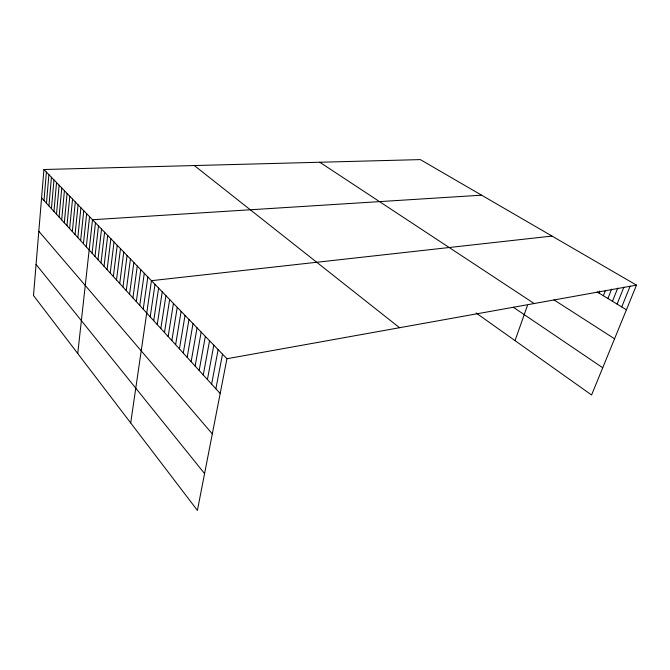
<?xml version="1.0" encoding="UTF-8"?>
<svg xmlns="http://www.w3.org/2000/svg" width="670" height="670" viewBox="0 0 670 670"><rect width="100%" height="100%" fill="white"/><g stroke="black" fill="none" stroke-linecap="round" stroke-linejoin="round"><path stroke-width="1" d="M43.927 169.51L33.5 295.52L197.407 510.398L226.946 358.735L43.927 169.51L420.325 159.602L636.5 285.135L591.593 394.982L476.077 312.982M44.002 200.539L46.398 172.064M46.456 203.228L48.902 174.652M48.927 205.933L51.422 177.257M51.431 208.672L53.968 179.895M53.952 211.435L56.54 182.558M56.498 214.224L59.144 185.238M59.069 217.047L61.766 187.96M61.674 219.894L64.421 190.699M64.295 222.767L67.101 193.471M66.95 225.673L69.806 196.268M69.621 228.604L72.544 199.099M72.335 231.569L75.308 201.955M75.065 234.559L78.097 204.836M77.829 237.59L80.919 207.759M80.618 240.647L83.767 210.707M83.44 243.729L86.648 213.68M86.288 246.853L89.562 216.695M77.745 353.526L92.502 219.735L481.588 195.179M92.075 253.193L95.483 222.809M95.014 256.417L98.49 225.924M97.987 259.667L101.53 229.065M100.994 262.958L104.604 232.239M104.034 266.283L107.711 235.455M107.099 269.65L110.852 238.704M110.207 273.05L114.026 241.987M113.339 276.484L117.233 245.304M116.513 279.959L120.483 248.662M119.721 283.477L123.766 252.062M122.962 287.028L127.091 255.496M126.245 290.621L130.449 258.972M129.561 294.247L133.849 262.481M132.92 297.924L137.291 266.04M136.311 301.642L140.767 269.633M139.745 305.403L144.285 273.268M143.213 309.205L147.844 276.953M130.7 422.946L151.445 280.68L552.005 236.066M150.197 316.851L155.005 284.356M153.706 320.696L158.606 288.075M157.249 324.582L162.249 291.844M160.842 328.509L165.934 295.654M164.477 332.488L169.661 299.507M168.145 336.516L173.43 303.409M171.863 340.586L177.249 307.354M175.632 344.707L181.118 311.349M179.434 348.877L185.029 315.394M183.287 353.098L188.99 319.49M187.19 357.37L193.002 323.635M191.134 361.691L197.055 327.831M195.129 366.071L201.167 332.085M199.174 370.502L205.33 336.382M203.27 374.982L209.542 340.745M207.424 379.53L213.814 345.151M211.62 384.128L218.135 349.623M215.874 388.784L222.515 354.154M515.029 340.628L527.441 305.52M598.88 293.008L599.642 291.065M603.377 295.738L605.286 290.88M607.908 298.493L611.618 289.13M612.481 301.282L617.732 288.125M617.087 304.088L623.912 287.12M621.735 306.919L630.169 286.123M226.946 358.735L636.5 285.135M597.096 291.919L626.425 309.774M553.99 299.892L614.558 338.802M319.774 162.249L534.174 303.518M513.371 307.279L602.724 367.755M194.333 165.557L399.546 327.714M41.582 197.885L220.179 393.499M38.818 231.234L212.306 433.892M36.071 264.407L204.576 473.598"/></g></svg>
